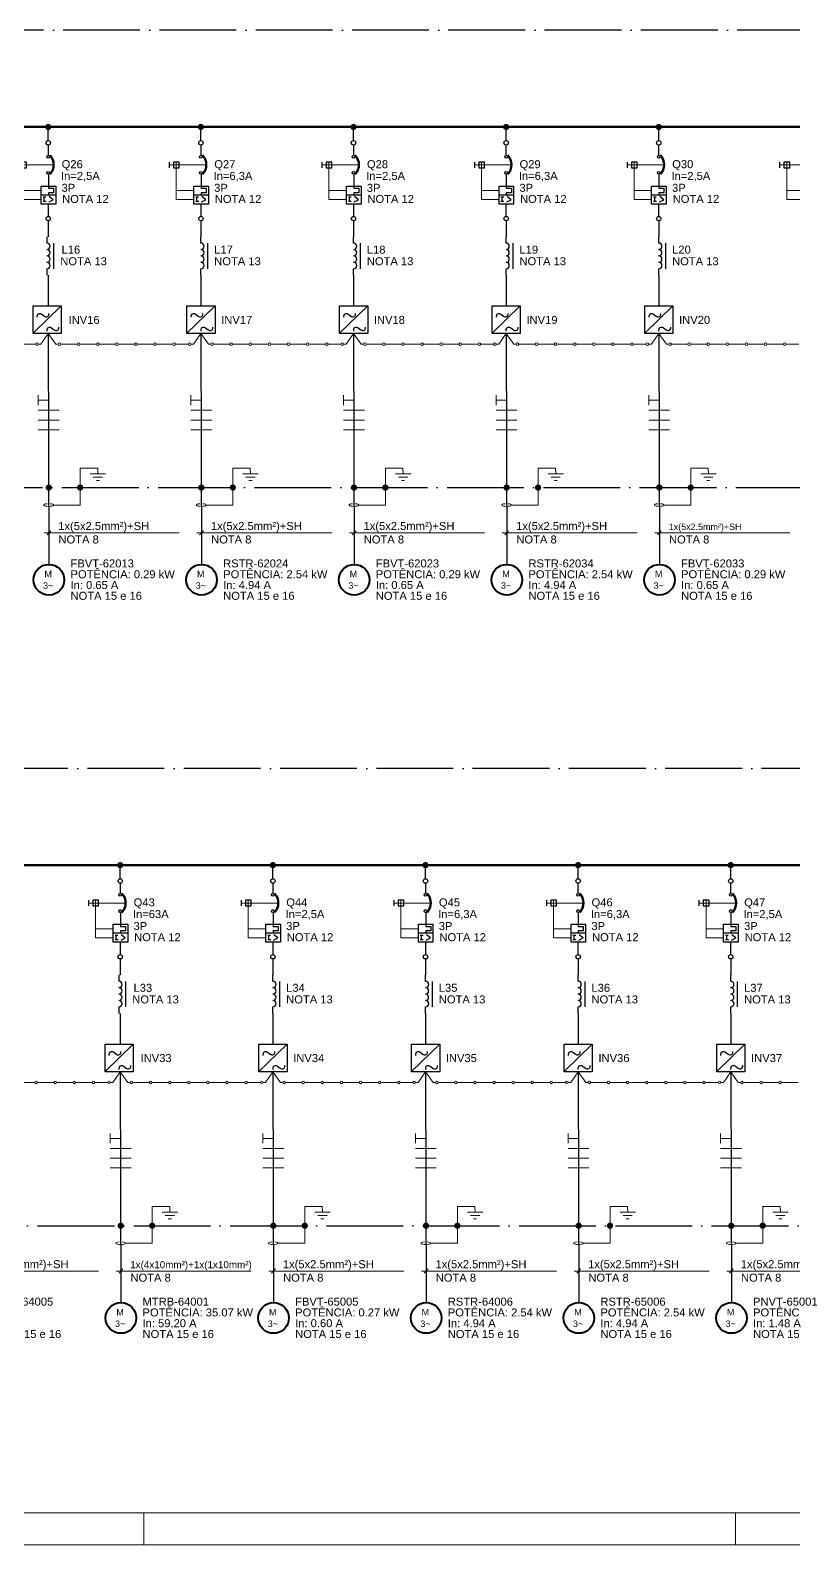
# Model space of a CAD drawing. Header units: inches. Extents: x 8060 to 14805, y -2003 to -1162.
# Drawn here: x 14029.1 to 14267.8, y -2002.6 to -1529.4 of the extents above; entities that cross this region are included whole.
import ezdxf

# ---------------------------------------------------------------- set-up
doc = ezdxf.new("R2010")
doc.units = ezdxf.units.IN
doc.header["$MEASUREMENT"] = 0
doc.linetypes.add('ACAD_ISO04W100', pattern=[30, 24, -3, 0, -3])
for name, color, linetype in [('CABOS', 2, 'Continuous'), ('CAIXA DE IDENT.', 6, 'ACAD_ISO04W100'), ('COMPONENTES', 7, 'Continuous'), ('MOLDURA', 5, 'Continuous'), ('PDF2_AM_8', 7, 'Continuous'), ('PDF2_E-TXT20', 7, 'Continuous'), ('ROTAS', 7, 'Continuous'), ('TEXTO DES.', 2, 'Continuous')]:
    doc.layers.add(name, color=color, linetype=linetype)
doc.styles.add('PDF ArialMT', font='arial.ttf')

# ---------------------------------------------------------------- blocks, each defined once
blk = doc.blocks.new('MOLDURA')
at = {"layer": 'MOLDURA', "lineweight": 15}
for p, q in [((3584.47, -2182.46), (2430.47, -2182.46)), ((2854.46, -2192.45), (2854.46, -2182.46)), ((3039.46, -2192.45), (3039.46, -2182.46)), ((2405.47, -2192.45), (3594.47, -2192.45))]:
    blk.add_line(p, q, dxfattribs=at)
blk = doc.blocks.new('Indutância')
at = {"layer": 'COMPONENTES', "lineweight": 30}
for p, q in [((5383.17, -1082.37), (5383.17, -1080.38)), ((5383.17, -1092.39), (5383.17, -1090.37))]:
    blk.add_line(p, q, dxfattribs=at)
blk.add_lwpolyline([(5385.19, -1082.37), (5385.19, -1090.37)], dxfattribs=at)
blk.add_lwpolyline([(5383.12, -1088.36, 1), (5383.12, -1086.35, 1), (5383.12, -1084.34)], format="xyb", dxfattribs=at)
for centre in [(5383.12, -1083.36), (5383.12, -1089.35)]:
    blk.add_arc(centre, 1.01, 270, 90, dxfattribs=at)
blk = doc.blocks.new('Inversor')
at = {"layer": 'COMPONENTES', "lineweight": 30}
for points in [[(5353.2, -1116.54), (5344.42, -1125.13)], [(5345.71, -1120.12), (5345.71, -1119.72), (5345.92, -1119.1), (5346.33, -1118.89), (5346.73, -1118.89), (5347.13, -1119.1), (5347.96, -1119.72), (5348.36, -1119.93), (5348.76, -1119.93), (5349.18, -1119.72), (5349.37, -1119.31), (5349.37, -1118.89)], [(5348.82, -1124.46), (5348.82, -1124.06), (5349.01, -1123.44), (5349.44, -1123.25), (5349.84, -1123.25), (5350.24, -1123.44), (5351.07, -1124.06), (5351.47, -1124.27), (5351.87, -1124.27), (5352.27, -1124.06), (5352.49, -1123.65), (5352.49, -1123.25)]]:
    blk.add_lwpolyline(points, dxfattribs=at)
blk.add_lwpolyline([(5344.42, -1116.54), (5353.2, -1116.54), (5353.2, -1125.22), (5344.42, -1125.22)], close=True, dxfattribs=at)
blk = doc.blocks.new('disjuntor motor')
at = {"layer": 'COMPONENTES', "lineweight": 30}
for points in [[(5611.23, -947.57), (5611.23, -944.35)], [(5601.35, -951.42), (5601.35, -949.64)], [(5611.23, -953.5), (5611.23, -957.14), (5611.23, -957.86), (5612.8, -957.86), (5612.8, -959.25), (5611.23, -959.25), (5611.23, -959.97)], [(5613.52, -959.97), (5608.95, -959.97)], [(5611.42, -962.13), (5612.74, -961.41), (5611.47, -960.44)], [(5609.56, -960.57), (5610.41, -960.57)], [(5609.56, -961.88), (5610.49, -961.88)], [(5609.92, -961.88), (5609.92, -960.57)], [(5611.23, -966.66), (5611.23, -962.79)]]:
    blk.add_lwpolyline(points, dxfattribs=at)
at = {"layer": 'COMPONENTES', "lineweight": 15}
for points in [[(5612.93, -950.53), (5601.35, -950.53)], [(5608.95, -961.37), (5603.49, -961.37), (5603.49, -949.64)], [(5608.95, -958.55), (5603.49, -958.55)]]:
    blk.add_lwpolyline(points, dxfattribs=at)
at = {"layer": 'COMPONENTES', "lineweight": 30}
for points in [[(5604.4, -949.64), (5602.6, -949.64), (5602.6, -951.42), (5604.4, -951.42)], [(5613.52, -957.14), (5613.52, -962.79), (5608.95, -962.79), (5608.95, -957.14)]]:
    blk.add_lwpolyline(points, close=True, dxfattribs=at)
for centre, radius in [((5611.18, -943.64), 0.688), ((5611.18, -947.98), 0.434), ((5611.18, -953.02), 0.434), ((5611.18, -967.31), 0.688)]:
    blk.add_circle(centre, radius, dxfattribs=at)
at = {"layer": 'COMPONENTES', "lineweight": 50}
blk.add_arc((5608.43, -950.5), 4.43, 318.0432, 41.9568, dxfattribs=at)
blk = doc.blocks.new('ATERRAMENTO')
at = {"layer": 'ROTAS'}
h = blk.add_hatch(color=256, dxfattribs=at)
h.dxf.hatch_style = 1
h.paths.add_polyline_path([(6647.54, -699.87, 1), (6649.51, -699.87, 1)])
at = {"layer": 'PDF2_E-TXT20', "lineweight": 9}
blk.add_line((6640.17, -705.36), (6648.56, -705.36), dxfattribs=at)
for points in [[(6654.04, -695.59), (6654, -693.83), (6648.52, -693.83), (6648.56, -705.36)], [(6651.67, -695.59), (6656.44, -695.59)], [(6652.63, -696.65), (6655.48, -696.65)], [(6653.58, -697.68), (6654.53, -697.68)]]:
    blk.add_lwpolyline(points, dxfattribs=at)
for points in [[(6638.21, -704.92), (6637.5, -704.98), (6637.06, -705.19), (6637.17, -705.4)], [(6640.16, -705.4), (6640.27, -705.19), (6639.83, -704.98), (6639.11, -704.92)], [(6637.17, -705.4), (6637.28, -705.61), (6637.92, -705.77), (6638.66, -705.77)], [(6638.66, -705.77), (6639.41, -705.77), (6640.05, -705.61), (6640.16, -705.4)]]:
    blk.add_open_spline(points, degree=3, dxfattribs=at)
blk = doc.blocks.new('MOTOR TRI')
at = {"layer": 'COMPONENTES', "lineweight": 40}
blk.add_circle((6638.76, -725.71), 4.79, dxfattribs=at)
at = {"layer": 'COMPONENTES', "char_height": 2.01, "attachment_point": 4, "style": 'PDF ArialMT'}
for s, insert in [('M', (6637.35, -723.9)), ('3~', (6636.93, -727.52))]:
    blk.add_mtext(s, dxfattribs=dict(at, insert=insert))

msp = doc.modelspace()

# ---------------------------------------------------------------- hatches: boundary and pattern name
at = {"layer": 'ROTAS'}
h = msp.add_hatch(color=256, dxfattribs=at)
h.dxf.hatch_style = 1
h.paths.add_polyline_path([(14033.75, -1559.63, 1), (14035.72, -1559.63, 1)])
h = msp.add_hatch(color=256, dxfattribs=at)
h.dxf.hatch_style = 1
h.paths.add_polyline_path([(14081.46, -1559.63, 1), (14083.43, -1559.63, 1)])
h = msp.add_hatch(color=256, dxfattribs=at)
h.dxf.hatch_style = 1
h.paths.add_polyline_path([(14129.17, -1559.63, 1), (14131.14, -1559.63, 1)])
h = msp.add_hatch(color=256, dxfattribs=at)
h.dxf.hatch_style = 1
h.paths.add_polyline_path([(14176.88, -1559.63, 1), (14178.85, -1559.63, 1)])
h = msp.add_hatch(color=256, dxfattribs=at)
h.dxf.hatch_style = 1
h.paths.add_polyline_path([(14224.59, -1559.63, 1), (14226.56, -1559.63, 1)])
h = msp.add_hatch(color=256, dxfattribs=at)
h.dxf.hatch_style = 1
h.paths.add_polyline_path([(14033.91, -1672.29, 1), (14035.88, -1672.29, 1)])
h = msp.add_hatch(color=256, dxfattribs=at)
h.dxf.hatch_style = 1
h.paths.add_polyline_path([(14081.62, -1672.29, 1), (14083.59, -1672.29, 1)])
h = msp.add_hatch(color=256, dxfattribs=at)
h.dxf.hatch_style = 1
h.paths.add_polyline_path([(14129.33, -1672.29, 1), (14131.3, -1672.29, 1)])
h = msp.add_hatch(color=256, dxfattribs=at)
h.dxf.hatch_style = 1
h.paths.add_polyline_path([(14177.04, -1672.29, 1), (14179.01, -1672.29, 1)])
h = msp.add_hatch(color=256, dxfattribs=at)
h.dxf.hatch_style = 1
h.paths.add_polyline_path([(14224.75, -1672.29, 1), (14226.72, -1672.29, 1)])
h = msp.add_hatch(color=256, dxfattribs=at)
h.dxf.hatch_style = 1
h.paths.add_polyline_path([(14056.25, -1790.26, 1), (14058.22, -1790.26, 1)])
h = msp.add_hatch(color=256, dxfattribs=at)
h.dxf.hatch_style = 1
h.paths.add_polyline_path([(14103.96, -1790.26, 1), (14105.93, -1790.26, 1)])
h = msp.add_hatch(color=256, dxfattribs=at)
h.dxf.hatch_style = 1
h.paths.add_polyline_path([(14151.67, -1790.26, 1), (14153.64, -1790.26, 1)])
h = msp.add_hatch(color=256, dxfattribs=at)
h.dxf.hatch_style = 1
h.paths.add_polyline_path([(14199.38, -1790.26, 1), (14201.35, -1790.26, 1)])
h = msp.add_hatch(color=256, dxfattribs=at)
h.dxf.hatch_style = 1
h.paths.add_polyline_path([(14247.09, -1790.26, 1), (14249.06, -1790.26, 1)])
h = msp.add_hatch(color=256, dxfattribs=at)
h.dxf.hatch_style = 1
h.paths.add_polyline_path([(14056.41, -1902.92, 1), (14058.38, -1902.92, 1)])
h = msp.add_hatch(color=256, dxfattribs=at)
h.dxf.hatch_style = 1
h.paths.add_polyline_path([(14104.12, -1902.92, 1), (14106.09, -1902.92, 1)])
h = msp.add_hatch(color=256, dxfattribs=at)
h.dxf.hatch_style = 1
h.paths.add_polyline_path([(14151.83, -1902.92, 1), (14153.8, -1902.92, 1)])
h = msp.add_hatch(color=256, dxfattribs=at)
h.dxf.hatch_style = 1
h.paths.add_polyline_path([(14199.54, -1902.92, 1), (14201.51, -1902.92, 1)])
h = msp.add_hatch(color=256, dxfattribs=at)
h.dxf.hatch_style = 1
h.paths.add_polyline_path([(14247.25, -1902.92, 1), (14249.22, -1902.92, 1)])

# ---------------------------------------------------------------- linework, layer by layer
at = {"layer": 'CABOS', "lineweight": 9}
for points in [[(14031.58, -1643.45), (14031.58, -1646.5)], [(14031.58, -1644.97), (14034.84, -1644.97)], [(14079.29, -1643.45), (14079.29, -1646.5)], [(14079.29, -1644.97), (14082.55, -1644.97)], [(14127, -1643.45), (14127, -1646.5)], [(14127, -1644.97), (14130.26, -1644.97)], [(14174.71, -1643.45), (14174.71, -1646.5)], [(14174.71, -1644.97), (14177.97, -1644.97)], [(14222.42, -1643.45), (14222.42, -1646.5)], [(14222.42, -1644.97), (14225.68, -1644.97)], [(14031.58, -1648.15), (14038.12, -1648.15)], [(14038.12, -1651.2), (14031.58, -1651.2), (14038.12, -1651.2)], [(14079.29, -1648.15), (14085.83, -1648.15)], [(14085.83, -1651.2), (14079.29, -1651.2), (14085.83, -1651.2)], [(14127, -1648.15), (14133.54, -1648.15)], [(14133.54, -1651.2), (14127, -1651.2), (14133.54, -1651.2)], [(14174.71, -1648.15), (14181.25, -1648.15)], [(14181.25, -1651.2), (14174.71, -1651.2), (14181.25, -1651.2)], [(14222.42, -1648.15), (14228.96, -1648.15)], [(14228.96, -1651.2), (14222.42, -1651.2), (14228.96, -1651.2)], [(14038.12, -1654.22), (14031.58, -1654.22), (14038.12, -1654.22)], [(14085.83, -1654.22), (14079.29, -1654.22), (14085.83, -1654.22)], [(14133.54, -1654.22), (14127, -1654.22), (14133.54, -1654.22)], [(14181.25, -1654.22), (14174.71, -1654.22), (14181.25, -1654.22)], [(14228.96, -1654.22), (14222.42, -1654.22), (14228.96, -1654.22)], [(14054.08, -1874.08), (14054.08, -1877.13)], [(14054.08, -1875.61), (14057.34, -1875.61)], [(14101.79, -1874.08), (14101.79, -1877.13)], [(14101.79, -1875.61), (14105.05, -1875.61)], [(14149.5, -1874.08), (14149.5, -1877.13)], [(14149.5, -1875.61), (14152.76, -1875.61)], [(14197.21, -1874.08), (14197.21, -1877.13)], [(14197.21, -1875.61), (14200.47, -1875.61)], [(14244.92, -1874.08), (14244.92, -1877.13)], [(14244.92, -1875.61), (14248.18, -1875.61)], [(14054.08, -1878.78), (14060.62, -1878.78)], [(14060.62, -1881.83), (14054.08, -1881.83), (14060.62, -1881.83)], [(14101.79, -1878.78), (14108.33, -1878.78)], [(14108.33, -1881.83), (14101.79, -1881.83), (14108.33, -1881.83)], [(14149.5, -1878.78), (14156.04, -1878.78)], [(14156.04, -1881.83), (14149.5, -1881.83), (14156.04, -1881.83)], [(14197.21, -1878.78), (14203.75, -1878.78)], [(14203.75, -1881.83), (14197.21, -1881.83), (14203.75, -1881.83)], [(14244.92, -1878.78), (14251.46, -1878.78)], [(14251.46, -1881.83), (14244.92, -1881.83), (14251.46, -1881.83)], [(14060.62, -1884.86), (14054.08, -1884.86), (14060.62, -1884.86)], [(14108.33, -1884.86), (14101.79, -1884.86), (14108.33, -1884.86)], [(14156.04, -1884.86), (14149.5, -1884.86), (14156.04, -1884.86)], [(14203.75, -1884.86), (14197.21, -1884.86), (14203.75, -1884.86)], [(14251.46, -1884.86), (14244.92, -1884.86), (14251.46, -1884.86)]]:
    msp.add_lwpolyline(points, dxfattribs=at)
at = {"layer": 'CAIXA DE IDENT.'}
for points in [[(13677.84, -1529.43), (13677.8, -1672.3), (14575.04, -1672.3), (14575.09, -1529.43)], [(13700.35, -1760.06), (13700.3, -1902.93), (14552.54, -1902.93), (14552.59, -1760.06)]]:
    msp.add_lwpolyline(points, close=True, dxfattribs=at)
at = {"layer": 'PDF2_AM_8', "lineweight": 9}
for points in [[(14031.63, -1627.49), (14032.42, -1627.49), (14034.75, -1624.19), (14037.1, -1627.49), (14037.86, -1627.49)], [(14079.34, -1627.49), (14080.13, -1627.49), (14082.46, -1624.19), (14084.81, -1627.49), (14085.57, -1627.49)], [(14127.05, -1627.49), (14127.84, -1627.49), (14130.17, -1624.19), (14132.52, -1627.49), (14133.28, -1627.49)], [(14174.77, -1627.49), (14175.55, -1627.49), (14177.88, -1624.19), (14180.23, -1627.49), (14180.99, -1627.49)], [(14222.48, -1627.49), (14223.26, -1627.49), (14225.59, -1624.19), (14227.94, -1627.49), (14228.7, -1627.49)], [(14054.13, -1858.13), (14054.92, -1858.13), (14057.25, -1854.82), (14059.6, -1858.13), (14060.36, -1858.13)], [(14101.84, -1858.13), (14102.63, -1858.13), (14104.96, -1854.82), (14107.31, -1858.13), (14108.07, -1858.13)], [(14149.56, -1858.13), (14150.34, -1858.13), (14152.67, -1854.82), (14155.02, -1858.13), (14155.78, -1858.13)], [(14197.27, -1858.13), (14198.05, -1858.13), (14200.38, -1854.82), (14202.73, -1858.13), (14203.49, -1858.13)], [(14244.98, -1858.13), (14245.76, -1858.13), (14248.09, -1854.82), (14250.44, -1858.13), (14251.2, -1858.13)]]:
    msp.add_lwpolyline(points, dxfattribs=at)
at = {"layer": 'ROTAS'}
for p, q in [((14034.74, -1588.94), (14034.74, -1593.94)), ((14082.45, -1588.94), (14082.45, -1593.94)), ((14130.16, -1588.94), (14130.16, -1593.94)), ((14177.87, -1588.94), (14177.87, -1593.94)), ((14225.58, -1588.94), (14225.58, -1593.94)), ((14034.74, -1605.94), (14034.74, -1615.51)), ((14082.45, -1605.94), (14082.45, -1615.51)), ((14130.16, -1605.94), (14130.16, -1615.51)), ((14177.87, -1605.94), (14177.87, -1615.51)), ((14225.58, -1605.94), (14225.58, -1615.51)), ((14034.75, -1624.19), (14034.96, -1696.31)), ((14082.46, -1624.19), (14082.67, -1696.31)), ((14130.17, -1624.19), (14130.38, -1696.31)), ((14177.88, -1624.19), (14178.09, -1696.31)), ((14225.59, -1624.19), (14225.8, -1696.31)), ((14057.24, -1819.57), (14057.24, -1824.57)), ((14104.95, -1819.57), (14104.95, -1824.57)), ((14152.66, -1819.57), (14152.66, -1824.57)), ((14200.37, -1819.57), (14200.37, -1824.57)), ((14248.08, -1819.57), (14248.08, -1824.57)), ((14057.24, -1836.57), (14057.24, -1846.14)), ((14104.95, -1836.57), (14104.95, -1846.14)), ((14152.66, -1836.57), (14152.66, -1846.14)), ((14200.37, -1836.57), (14200.37, -1846.14)), ((14248.08, -1836.57), (14248.08, -1846.14)), ((14057.25, -1854.82), (14057.46, -1926.94)), ((14104.96, -1854.82), (14105.17, -1926.94)), ((14152.67, -1854.82), (14152.88, -1926.94)), ((14200.38, -1854.82), (14200.59, -1926.94)), ((14248.09, -1854.82), (14248.3, -1926.94))]:
    msp.add_line(p, q, dxfattribs=at)
at = {"layer": 'ROTAS', "lineweight": 60}
for points in [[(13723.23, -1559.64), (14531.78, -1559.64)], [(13745.74, -1790.27), (14506.57, -1790.27)]]:
    msp.add_lwpolyline(points, dxfattribs=at)
at = {"layer": 'ROTAS', "lineweight": 30}
for points in [[(14034.74, -1563.9), (14034.74, -1559.63)], [(14082.45, -1563.9), (14082.45, -1559.63)], [(14130.16, -1563.9), (14130.16, -1559.63)], [(14177.87, -1563.9), (14177.87, -1559.63)], [(14225.58, -1563.9), (14225.58, -1559.63)], [(14057.24, -1794.53), (14057.24, -1790.26)], [(14104.95, -1794.53), (14104.95, -1790.26)], [(14152.66, -1794.53), (14152.66, -1790.26)], [(14200.37, -1794.53), (14200.37, -1790.26)], [(14248.08, -1794.53), (14248.08, -1790.26)]]:
    msp.add_lwpolyline(points, dxfattribs=at)
at = {"layer": 'ROTAS', "lineweight": 9}
for points in [[(14026.77, -1627.49), (14030.83, -1627.49), (14030.83, -1627.49)], [(14038.66, -1627.49), (14042.77, -1627.49), (14043.83, -1627.49)], [(14044.63, -1627.49), (14048.74, -1627.49), (14049.8, -1627.49)], [(14050.6, -1627.49), (14054.71, -1627.49), (14055.77, -1627.49)], [(14056.57, -1627.49), (14060.68, -1627.49), (14061.73, -1627.49)], [(14062.54, -1627.49), (14066.65, -1627.49), (14067.7, -1627.49)], [(14068.51, -1627.49), (14072.62, -1627.49), (14073.67, -1627.49)], [(14074.48, -1627.49), (14078.54, -1627.49), (14078.54, -1627.49)], [(14086.37, -1627.49), (14090.48, -1627.49), (14091.54, -1627.49)], [(14092.34, -1627.49), (14096.45, -1627.49), (14097.51, -1627.49)], [(14098.31, -1627.49), (14102.42, -1627.49), (14103.48, -1627.49)], [(14104.28, -1627.49), (14108.39, -1627.49), (14109.45, -1627.49)], [(14110.25, -1627.49), (14114.36, -1627.49), (14115.41, -1627.49)], [(14116.22, -1627.49), (14120.33, -1627.49), (14121.38, -1627.49)], [(14122.19, -1627.49), (14126.25, -1627.49), (14126.25, -1627.49)], [(14134.08, -1627.49), (14138.19, -1627.49), (14139.25, -1627.49)], [(14140.05, -1627.49), (14144.16, -1627.49), (14145.22, -1627.49)], [(14146.02, -1627.49), (14150.13, -1627.49), (14151.19, -1627.49)], [(14151.99, -1627.49), (14156.1, -1627.49), (14157.16, -1627.49)], [(14157.96, -1627.49), (14162.07, -1627.49), (14163.12, -1627.49)], [(14163.93, -1627.49), (14168.04, -1627.49), (14169.09, -1627.49)], [(14169.9, -1627.49), (14173.96, -1627.49), (14173.96, -1627.49)], [(14181.79, -1627.49), (14185.9, -1627.49), (14186.96, -1627.49)], [(14187.76, -1627.49), (14191.87, -1627.49), (14192.93, -1627.49)], [(14193.73, -1627.49), (14197.84, -1627.49), (14198.9, -1627.49)], [(14199.7, -1627.49), (14203.81, -1627.49), (14204.87, -1627.49)], [(14205.67, -1627.49), (14209.78, -1627.49), (14210.84, -1627.49)], [(14211.64, -1627.49), (14215.75, -1627.49), (14216.8, -1627.49)], [(14217.61, -1627.49), (14221.67, -1627.49), (14221.67, -1627.49)], [(14229.5, -1627.49), (14233.61, -1627.49), (14234.67, -1627.49)], [(14235.47, -1627.49), (14239.58, -1627.49), (14240.64, -1627.49)], [(14241.44, -1627.49), (14245.55, -1627.49), (14246.61, -1627.49)], [(14247.41, -1627.49), (14251.52, -1627.49), (14252.58, -1627.49)], [(14253.38, -1627.49), (14257.49, -1627.49), (14258.55, -1627.49)], [(14259.35, -1627.49), (14263.46, -1627.49), (14264.51, -1627.49)], [(14265.32, -1627.49), (14269.38, -1627.49), (14269.38, -1627.49)], [(14033.47, -1686.43), (14075.66, -1686.43)], [(14034.35, -1687.07), (14035.52, -1685.78)], [(14081.18, -1686.43), (14123.37, -1686.43)], [(14082.06, -1687.07), (14083.23, -1685.78)], [(14128.89, -1686.43), (14171.08, -1686.43)], [(14129.78, -1687.07), (14130.94, -1685.78)], [(14176.6, -1686.43), (14218.79, -1686.43)], [(14177.49, -1687.07), (14178.65, -1685.78)], [(14224.31, -1686.43), (14266.5, -1686.43)], [(14225.2, -1687.07), (14226.36, -1685.78)], [(14025.39, -1858.13), (14029.5, -1858.13), (14030.56, -1858.13)], [(14031.36, -1858.13), (14035.47, -1858.13), (14036.52, -1858.13)], [(14037.33, -1858.13), (14041.44, -1858.13), (14042.49, -1858.13)], [(14043.3, -1858.13), (14047.41, -1858.13), (14048.46, -1858.13)], [(14049.27, -1858.13), (14053.33, -1858.13), (14053.33, -1858.13)], [(14061.16, -1858.13), (14065.27, -1858.13), (14066.33, -1858.13)], [(14067.13, -1858.13), (14071.24, -1858.13), (14072.3, -1858.13)], [(14073.1, -1858.13), (14077.21, -1858.13), (14078.27, -1858.13)], [(14079.07, -1858.13), (14083.18, -1858.13), (14084.24, -1858.13)], [(14085.04, -1858.13), (14089.15, -1858.13), (14090.2, -1858.13)], [(14091.01, -1858.13), (14095.12, -1858.13), (14096.17, -1858.13)], [(14096.98, -1858.13), (14101.04, -1858.13), (14101.04, -1858.13)], [(14108.87, -1858.13), (14112.98, -1858.13), (14114.04, -1858.13)], [(14114.84, -1858.13), (14118.95, -1858.13), (14120.01, -1858.13)], [(14120.81, -1858.13), (14124.92, -1858.13), (14125.98, -1858.13)], [(14126.78, -1858.13), (14130.89, -1858.13), (14131.95, -1858.13)], [(14132.75, -1858.13), (14136.86, -1858.13), (14137.91, -1858.13)], [(14138.72, -1858.13), (14142.83, -1858.13), (14143.88, -1858.13)], [(14144.69, -1858.13), (14148.75, -1858.13), (14148.75, -1858.13)], [(14156.58, -1858.13), (14160.69, -1858.13), (14161.75, -1858.13)], [(14162.55, -1858.13), (14166.66, -1858.13), (14167.72, -1858.13)], [(14168.52, -1858.13), (14172.63, -1858.13), (14173.69, -1858.13)], [(14174.49, -1858.13), (14178.6, -1858.13), (14179.66, -1858.13)], [(14180.46, -1858.13), (14184.57, -1858.13), (14185.63, -1858.13)], [(14186.43, -1858.13), (14190.54, -1858.13), (14191.59, -1858.13)], [(14192.4, -1858.13), (14196.46, -1858.13), (14196.46, -1858.13)], [(14204.29, -1858.13), (14208.4, -1858.13), (14209.46, -1858.13)], [(14210.26, -1858.13), (14214.37, -1858.13), (14215.43, -1858.13)], [(14216.23, -1858.13), (14220.34, -1858.13), (14221.4, -1858.13)], [(14222.2, -1858.13), (14226.31, -1858.13), (14227.37, -1858.13)], [(14228.17, -1858.13), (14232.28, -1858.13), (14233.34, -1858.13)], [(14234.14, -1858.13), (14238.25, -1858.13), (14239.3, -1858.13)], [(14240.11, -1858.13), (14244.17, -1858.13), (14244.17, -1858.13)], [(14252, -1858.13), (14256.11, -1858.13), (14257.17, -1858.13)], [(14257.97, -1858.13), (14262.08, -1858.13), (14263.14, -1858.13)], [(14263.94, -1858.13), (14268.05, -1858.13), (14269.11, -1858.13)], [(14008.26, -1917.07), (14050.45, -1917.07)], [(14055.97, -1917.07), (14098.16, -1917.07)], [(14056.86, -1917.7), (14058.02, -1916.41)], [(14103.68, -1917.07), (14145.87, -1917.07)], [(14104.57, -1917.7), (14105.73, -1916.41)], [(14151.39, -1917.07), (14193.58, -1917.07)], [(14152.28, -1917.7), (14153.44, -1916.41)], [(14199.1, -1917.07), (14241.29, -1917.07)], [(14199.99, -1917.7), (14201.15, -1916.41)], [(14246.81, -1917.07), (14289, -1917.07)], [(14247.7, -1917.7), (14248.86, -1916.41)]]:
    msp.add_lwpolyline(points, dxfattribs=at)
for centre in [(14031.23, -1627.48), (14038.26, -1627.49), (14044.23, -1627.49), (14050.2, -1627.49), (14056.17, -1627.49), (14062.14, -1627.49), (14068.11, -1627.49), (14074.08, -1627.49), (14078.94, -1627.48), (14085.97, -1627.49), (14091.94, -1627.49), (14097.91, -1627.49), (14103.88, -1627.49), (14109.85, -1627.49), (14115.82, -1627.49), (14121.79, -1627.49), (14126.65, -1627.48), (14133.68, -1627.49), (14139.65, -1627.49), (14145.62, -1627.49), (14151.59, -1627.49), (14157.56, -1627.49), (14163.53, -1627.49), (14169.5, -1627.49), (14174.36, -1627.48), (14181.39, -1627.49), (14187.36, -1627.49), (14193.33, -1627.49), (14199.3, -1627.49), (14205.27, -1627.49), (14211.24, -1627.49), (14217.21, -1627.49), (14222.07, -1627.48), (14229.1, -1627.49), (14235.07, -1627.49), (14241.04, -1627.49), (14247.01, -1627.49), (14252.98, -1627.49), (14258.95, -1627.49), (14264.92, -1627.49), (14030.96, -1858.13), (14036.93, -1858.13), (14042.9, -1858.13), (14048.87, -1858.13), (14053.73, -1858.11), (14060.76, -1858.13), (14066.73, -1858.13), (14072.7, -1858.13), (14078.67, -1858.13), (14084.64, -1858.13), (14090.61, -1858.13), (14096.58, -1858.13), (14101.44, -1858.11), (14108.47, -1858.13), (14114.44, -1858.13), (14120.41, -1858.13), (14126.38, -1858.13), (14132.35, -1858.13), (14138.32, -1858.13), (14144.29, -1858.13), (14149.15, -1858.11), (14156.18, -1858.13), (14162.15, -1858.13), (14168.12, -1858.13), (14174.09, -1858.13), (14180.06, -1858.13), (14186.03, -1858.13), (14192, -1858.13), (14196.86, -1858.11), (14203.89, -1858.13), (14209.86, -1858.13), (14215.83, -1858.13), (14221.8, -1858.13), (14227.77, -1858.13), (14233.74, -1858.13), (14239.71, -1858.13), (14244.57, -1858.11), (14251.6, -1858.13), (14257.57, -1858.13), (14263.54, -1858.13)]:
    msp.add_circle(centre, 0.402, dxfattribs=at)

# ---------------------------------------------------------------- block references
msp.add_blockref('MOLDURA', (11210.13, 189.88))
at = {"layer": 'CAIXA DE IDENT.'}
for p in [(7396.19, -975.39), (7443.9, -975.39), (7491.61, -975.39), (7539.32, -975.39), (7587.03, -975.39), (7418.69, -1206.03), (7466.4, -1206.03), (7514.11, -1206.03), (7561.82, -1206.03), (7609.54, -1206.03)]:
    msp.add_blockref('MOTOR TRI', p, dxfattribs=at)
at = {"layer": 'COMPONENTES'}
for name, p in [('disjuntor motor', (8423.56, -620.94)), ('disjuntor motor', (8471.27, -620.94)), ('disjuntor motor', (8518.98, -620.94)), ('disjuntor motor', (8566.69, -620.94)), ('disjuntor motor', (8614.4, -620.94)), ('disjuntor motor', (8662.11, -620.94)), ('Indutância', (8651.2, -513.55)), ('Indutância', (8699.31, -513.55)), ('Indutância', (8747.02, -513.55)), ('Indutância', (8794.73, -513.55)), ('Indutância', (8842.44, -513.55)), ('Inversor', (8685.56, -498.97)), ('Inversor', (8733.68, -498.97)), ('Inversor', (8781.39, -498.97)), ('Inversor', (8829.1, -498.97)), ('Inversor', (8876.81, -498.97)), ('ATERRAMENTO', (7396.19, -972.41)), ('ATERRAMENTO', (7443.9, -972.41)), ('ATERRAMENTO', (7491.61, -972.41)), ('ATERRAMENTO', (7539.32, -972.41)), ('ATERRAMENTO', (7587.03, -972.41)), ('disjuntor motor', (8446.06, -851.58)), ('disjuntor motor', (8493.77, -851.58)), ('disjuntor motor', (8541.48, -851.58)), ('disjuntor motor', (8589.19, -851.58)), ('disjuntor motor', (8636.9, -851.58)), ('Indutância', (8673.7, -744.19)), ('Indutância', (8721.81, -744.19)), ('Indutância', (8769.52, -744.19)), ('Indutância', (8817.23, -744.19)), ('Indutância', (8864.94, -744.19)), ('Inversor', (8708.06, -729.6)), ('Inversor', (8756.18, -729.6)), ('Inversor', (8803.89, -729.6)), ('Inversor', (8851.6, -729.6)), ('Inversor', (8899.31, -729.6)), ('ATERRAMENTO', (7418.69, -1203.04)), ('ATERRAMENTO', (7466.4, -1203.04)), ('ATERRAMENTO', (7514.11, -1203.04)), ('ATERRAMENTO', (7561.82, -1203.04)), ('ATERRAMENTO', (7609.54, -1203.04))]:
    msp.add_blockref(name, p, dxfattribs=at)

# ---------------------------------------------------------------- texts
at = {"layer": 'TEXTO DES.', "style": 'PDF ArialMT'}
for s, height, p in [('Q26', 2.5, (14038.93, -1572.51)), ('Q27', 2.5, (14086.64, -1572.51)), ('Q28', 2.5, (14134.35, -1572.51)), ('Q29', 2.5, (14182.06, -1572.51)), ('Q30', 2.5, (14229.77, -1572.51)), ('In=2,5A', 2.5, (14038.71, -1576.17)), ('In=6,3A', 2.5, (14086.42, -1576.17)), ('In=2,5A', 2.5, (14134.13, -1576.17)), ('In=6,3A', 2.5, (14181.84, -1576.17)), ('In=2,5A', 2.5, (14229.55, -1576.17)), ('3P', 2.5, (14038.89, -1579.89)), ('3P', 2.5, (14086.6, -1579.89)), ('3P', 2.5, (14134.31, -1579.89)), ('3P', 2.5, (14182.02, -1579.89)), ('3P', 2.5, (14229.73, -1579.89)), ('NOTA 12', 2.5, (14039.08, -1583.37)), ('NOTA 12', 2.5, (14086.79, -1583.37)), ('NOTA 12', 2.5, (14134.5, -1583.37)), ('NOTA 12', 2.5, (14182.21, -1583.37)), ('NOTA 12', 2.5, (14229.92, -1583.37)), ('L16', 2.5, (14038.9, -1599.2)), ('L17', 2.5, (14086.61, -1599.2)), ('L18', 2.5, (14134.32, -1599.2)), ('L19', 2.5, (14182.03, -1599.2)), ('L20', 2.5, (14229.74, -1599.2)), ('NOTA 13', 2.5, (14038.5, -1602.83)), ('NOTA 13', 2.5, (14086.61, -1602.83)), ('NOTA 13', 2.5, (14134.32, -1602.83)), ('NOTA 13', 2.5, (14182.03, -1602.83)), ('NOTA 13', 2.5, (14229.74, -1602.83)), ('INV16', 2.5, (14041.09, -1621.16)), ('INV17', 2.5, (14088.8, -1621.16)), ('INV18', 2.5, (14136.51, -1621.16)), ('INV19', 2.5, (14184.22, -1621.16)), ('INV20', 2.5, (14231.93, -1621.16)), ('1x(5x2.5mm²)+SH', 2.5, (14037.86, -1685.54)), ('1x(5x2.5mm²)+SH', 2.5, (14085.57, -1685.54)), ('1x(5x2.5mm²)+SH', 2.5, (14133.28, -1685.54)), ('1x(5x2.5mm²)+SH', 2.5, (14180.99, -1685.54)), ('1x(5x2.5mm²)+SH', 2, (14228.7, -1685.54)), ('NOTA 8', 2.5, (14037.93, -1689.76)), ('NOTA 8', 2.5, (14085.64, -1689.76)), ('NOTA 8', 2.5, (14133.35, -1689.76)), ('NOTA 8', 2.5, (14181.06, -1689.76)), ('NOTA 8', 2.5, (14228.77, -1689.76)), ('FBVT-62013 ', 2.5, (14041.7, -1697.24)), ('POTÊNCIA: 0.29 kW', 2.5, (14041.7, -1700.62)), ('RSTR-62024 ', 2.5, (14089.41, -1697.24)), ('POTÊNCIA: 2.54 kW', 2.5, (14089.41, -1700.62)), ('FBVT-62023 ', 2.5, (14137.12, -1697.24)), ('POTÊNCIA: 0.29 kW', 2.5, (14137.13, -1700.61)), ('RSTR-62034 ', 2.5, (14184.83, -1697.24)), ('POTÊNCIA: 2.54 kW', 2.5, (14184.83, -1700.62)), ('FBVT-62033 ', 2.5, (14232.54, -1697.24)), ('POTÊNCIA: 0.29 kW', 2.5, (14232.55, -1700.61)), ('In: 0.65 A', 2.5, (14041.7, -1703.99)), ('In: 4.94 A', 2.5, (14089.41, -1703.99)), ('In: 0.65 A', 2.5, (14137.13, -1703.98)), ('In: 4.94 A', 2.5, (14184.83, -1703.99)), ('In: 0.65 A', 2.5, (14232.55, -1703.98)), ('NOTA 15 e 16', 2.5, (14041.7, -1707.36)), ('NOTA 15 e 16', 2.5, (14089.41, -1707.36)), ('NOTA 15 e 16', 2.5, (14137.12, -1707.36)), ('NOTA 15 e 16', 2.5, (14184.83, -1707.36)), ('NOTA 15 e 16', 2.5, (14232.54, -1707.36)), ('Q43', 2.5, (14061.43, -1803.14)), ('Q44', 2.5, (14109.14, -1803.14)), ('Q45', 2.5, (14156.85, -1803.14)), ('Q46', 2.5, (14204.56, -1803.14)), ('Q47', 2.5, (14252.27, -1803.14)), ('In=63A', 2.5, (14061.21, -1806.8)), ('In=2,5A', 2.5, (14108.92, -1806.8)), ('In=6,3A', 2.5, (14156.63, -1806.8)), ('In=6,3A', 2.5, (14204.34, -1806.8)), ('In=2,5A', 2.5, (14252.05, -1806.8)), ('3P', 2.5, (14061.39, -1810.53)), ('NOTA 12', 2.5, (14061.58, -1814.01)), ('3P', 2.5, (14109.1, -1810.53)), ('NOTA 12', 2.5, (14109.29, -1814.01)), ('3P', 2.5, (14156.81, -1810.53)), ('NOTA 12', 2.5, (14157, -1814.01)), ('3P', 2.5, (14204.52, -1810.53)), ('NOTA 12', 2.5, (14204.71, -1814.01)), ('3P', 2.5, (14252.23, -1810.53)), ('NOTA 12', 2.5, (14252.42, -1814.01)), ('NOTA 13', 2.5, (14061, -1833.46)), ('L33', 2.5, (14061.4, -1829.83)), ('L34', 2.5, (14109.11, -1829.83)), ('NOTA 13', 2.5, (14109.11, -1833.46)), ('L35', 2.5, (14156.82, -1829.83)), ('NOTA 13', 2.5, (14156.82, -1833.46)), ('L36', 2.5, (14204.53, -1829.83)), ('NOTA 13', 2.5, (14204.53, -1833.46)), ('L37', 2.5, (14252.24, -1829.83)), ('NOTA 13', 2.5, (14252.24, -1833.46)), ('INV33', 2.5, (14063.59, -1851.79)), ('INV34', 2.5, (14111.3, -1851.79)), ('INV35', 2.5, (14159.01, -1851.79)), ('INV36', 2.5, (14206.72, -1851.79)), ('INV37', 2.5, (14254.43, -1851.79)), ('1x(5x2.5mm²)+SH', 2.5, (14012.65, -1916.18)), ('1x(4x10mm²)+1x(1x10mm²)', 2.2, (14060.36, -1916.18)), ('1x(5x2.5mm²)+SH', 2.5, (14108.07, -1916.18)), ('1x(5x2.5mm²)+SH', 2.5, (14155.78, -1916.18)), ('1x(5x2.5mm²)+SH', 2.5, (14203.49, -1916.18)), ('1x(5x2.5mm²)+SH', 2.5, (14251.21, -1916.18)), ('NOTA 8', 2.5, (14060.43, -1920.39)), ('NOTA 8', 2.5, (14108.14, -1920.39)), ('NOTA 8', 2.5, (14155.85, -1920.39)), ('NOTA 8', 2.5, (14203.56, -1920.39)), ('NOTA 8', 2.5, (14251.27, -1920.39)), ('FBVT-64005 ', 2.5, (14016.49, -1927.88)), ('MTRB-64001', 2.5, (14064.2, -1927.88)), ('FBVT-65005 ', 2.5, (14111.91, -1927.88)), ('RSTR-64006 ', 2.5, (14159.62, -1927.88)), ('RSTR-65006 ', 2.5, (14207.33, -1927.88)), ('PNVT-65001 ', 2.5, (14255.04, -1927.88)), ('POTÊNCIA: 35.07 kW', 2.5, (14064.2, -1931.25)), ('POTÊNCIA: 0.27 kW', 2.5, (14111.91, -1931.25)), ('POTÊNCIA: 2.54 kW', 2.5, (14159.62, -1931.25)), ('POTÊNCIA: 2.54 kW', 2.5, (14207.33, -1931.25)), ('POTÊNCIA: 0.66 kW', 2.5, (14255.04, -1931.25)), ('In: 59.20 A', 2.5, (14064.2, -1934.62)), ('In: 0.60 A', 2.5, (14111.91, -1934.62)), ('In: 4.94 A', 2.5, (14159.62, -1934.62)), ('In: 4.94 A', 2.5, (14207.33, -1934.62)), ('In: 1.48 A', 2.5, (14255.04, -1934.62)), ('NOTA 15 e 16', 2.5, (14016.49, -1937.99)), ('NOTA 15 e 16', 2.5, (14064.2, -1937.99)), ('NOTA 15 e 16', 2.5, (14111.91, -1937.99)), ('NOTA 15 e 16', 2.5, (14159.62, -1937.99)), ('NOTA 15 e 16', 2.5, (14207.33, -1937.99)), ('NOTA 15 e 16', 2.5, (14255.04, -1937.99))]:
    msp.add_text(s, height=height, dxfattribs=at).set_placement(p)

doc.saveas('drawing.dxf')
